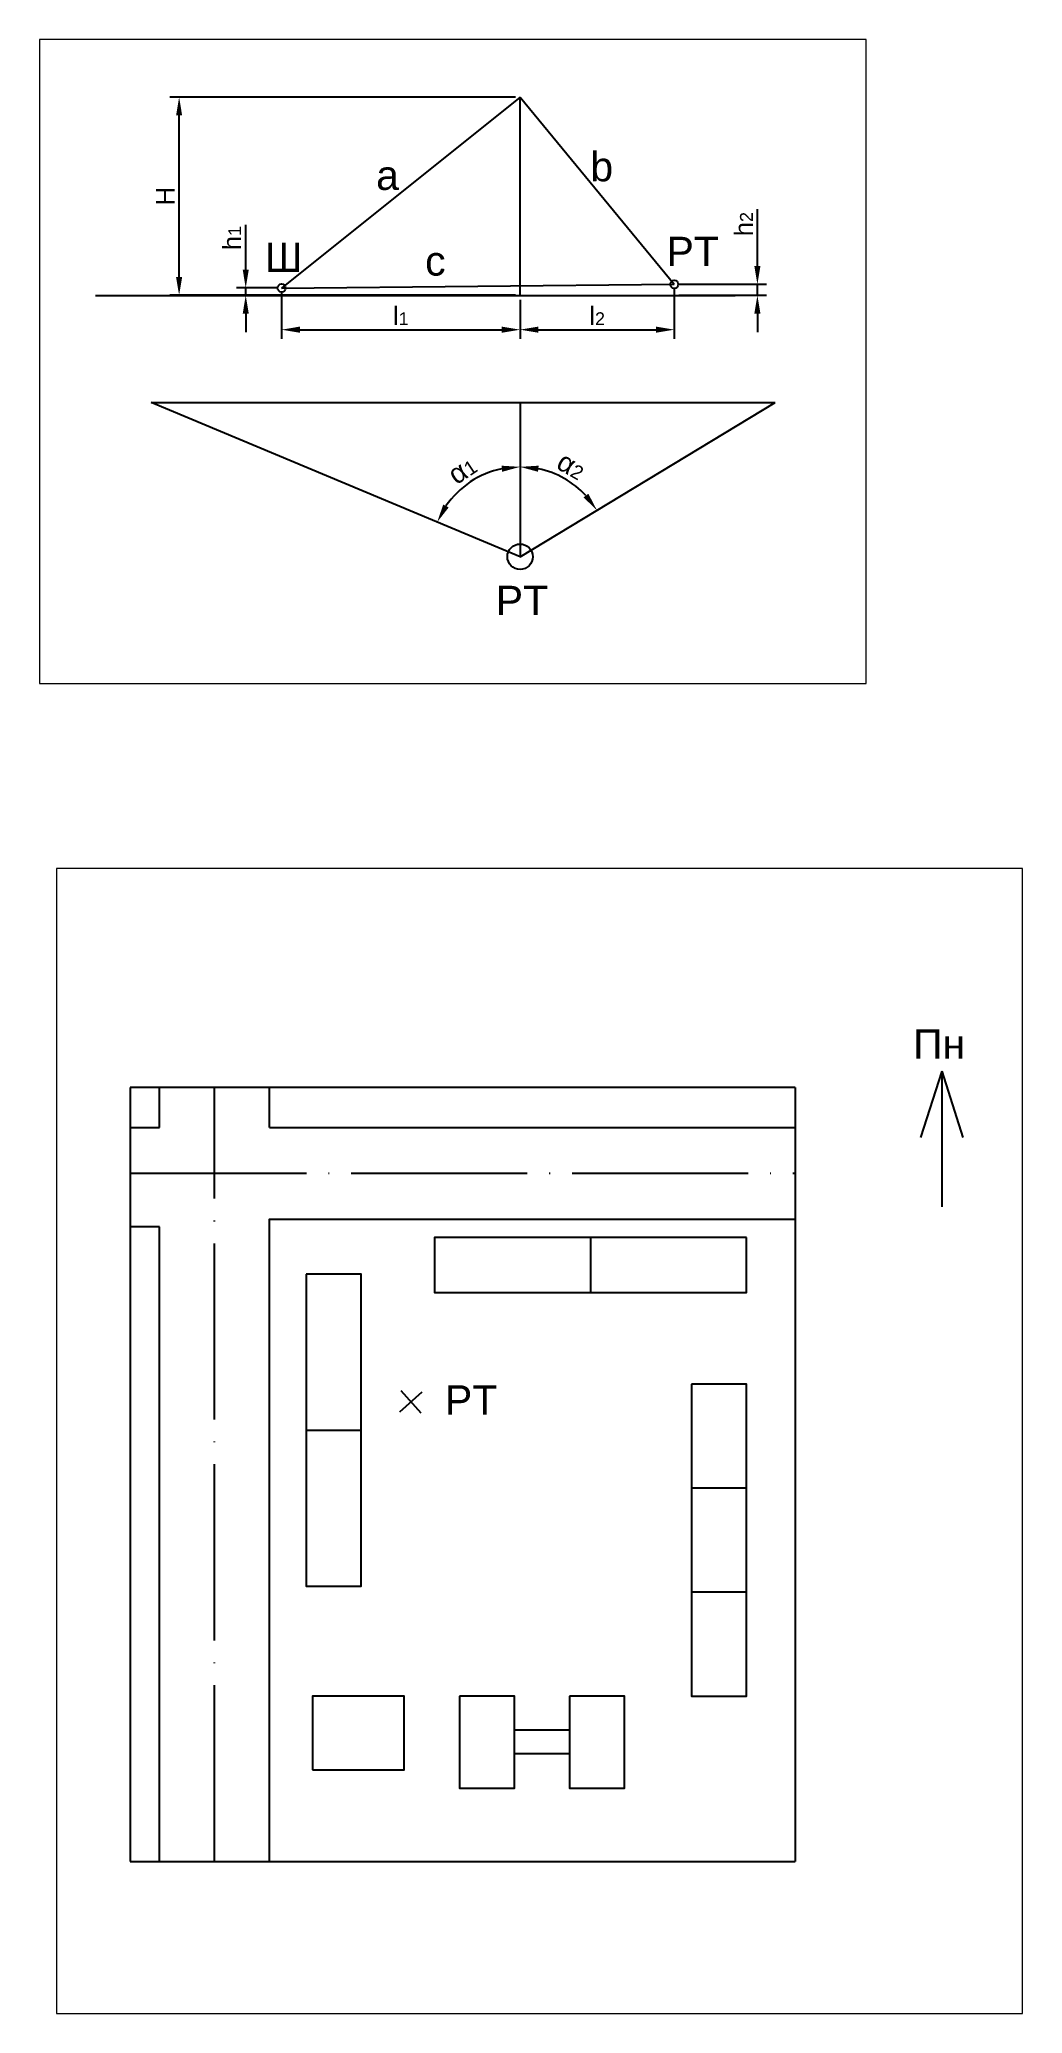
# Paper-space layout 'Лист2' of a CAD drawing. Header units: millimetres. Extents: x 45 to 179, y 2 to 271.
# The model-space entities are those that its viewports show. They can reach past a viewport. Long polylines and large blocks are cut down to what shows.
import ezdxf

# ---------------------------------------------------------------- set-up
doc = ezdxf.new("R2010")
doc.units = ezdxf.units.MM
doc.linetypes.add('ACAD_ISO04W100', pattern=[30, 24, -3, 0, -3])
doc.styles.get("Standard").update_dxf_attribs({"font": 'arial.ttf'})
doc.dimstyles.new('ISO-25', dxfattribs={"dimtxt": 2.5, "dimasz": 2.5, "dimexe": 1.25, "dimexo": 0.625, "dimtad": 1, "dimtxsty": 'Standard', "dimcen": 2.5, "dimadec": 0, "dimazin": 0, "dimtfac": 1, "dimtmove": 0, "dimatfit": 3, "dimfxl": 1, "dimarcsym": 0})

# ---------------------------------------------------------------- blocks, each defined once
blk = doc.blocks.new('*D2')
at = {"color": 0, "lineweight": -2, "transparency": 16777216}
for p, q in [((5806.79, 1390.11), (5806.79, 1397.87)), ((5796.08, 1387.61), (5808.04, 1387.61)), ((5796.08, 1386.11), (5808.04, 1386.11)), ((5806.79, 1386.11), (5806.79, 1387.61)), ((5806.79, 1383.61), (5806.79, 1381.11))]:
    blk.add_line(p, q, dxfattribs=at)
at = {"color": 0, "transparency": 16777216}
for points in [[(5806.37, 1390.11), (5807.21, 1390.11), (5806.79, 1387.61)], [(5806.37, 1383.61), (5807.21, 1383.61), (5806.79, 1386.11)]]:
    blk.add_solid(points, dxfattribs=at)
at = {"layer": 'Defpoints', "color": 0, "transparency": 16777216}
for p in [(5795.46, 1387.61), (5795.46, 1386.11), (5806.79, 1386.11)]:
    blk.add_point(p, dxfattribs=at)
at = {"color": 0, "transparency": 16777216, "insert": (5804.92, 1395.81), "char_height": 2.5, "attachment_point": 5, "rotation": 90}
blk.add_mtext('h{\\H0.7x;\\S^ 2;}', dxfattribs=at)
blk = doc.blocks.new('*D3')
at = {"color": 0, "lineweight": -2, "transparency": 16777216}
for p, q in [((5737.08, 1389.61), (5737.08, 1395.71)), ((5741.33, 1387.11), (5735.83, 1387.11)), ((5741.33, 1386.11), (5735.83, 1386.11)), ((5737.08, 1386.11), (5737.08, 1387.11)), ((5737.08, 1383.61), (5737.08, 1381.11))]:
    blk.add_line(p, q, dxfattribs=at)
at = {"color": 0, "transparency": 16777216}
for points in [[(5736.67, 1389.61), (5737.5, 1389.61), (5737.08, 1387.11)], [(5736.67, 1383.61), (5737.5, 1383.61), (5737.08, 1386.11)]]:
    blk.add_solid(points, dxfattribs=at)
at = {"layer": 'Defpoints', "color": 0, "transparency": 16777216}
for p in [(5737.08, 1386.11), (5741.96, 1387.11), (5741.96, 1386.11)]:
    blk.add_point(p, dxfattribs=at)
at = {"color": 0, "transparency": 16777216, "insert": (5735.21, 1393.91), "char_height": 2.5, "attachment_point": 5, "rotation": 90}
blk.add_mtext('h{\\H0.7x;\\S^ 1;}', dxfattribs=at)
blk = doc.blocks.new('*D4')
at = {"color": 0, "lineweight": -2, "transparency": 16777216}
for p, q in [((5741.96, 1386.48), (5741.96, 1380.18)), ((5774.46, 1385.48), (5774.46, 1380.18)), ((5744.46, 1381.43), (5771.96, 1381.43))]:
    blk.add_line(p, q, dxfattribs=at)
at = {"color": 0, "transparency": 16777216}
for points in [[(5744.46, 1381.85), (5744.46, 1381.01), (5741.96, 1381.43)], [(5771.96, 1381.85), (5771.96, 1381.01), (5774.46, 1381.43)]]:
    blk.add_solid(points, dxfattribs=at)
at = {"layer": 'Defpoints', "color": 0, "transparency": 16777216}
for p in [(5741.96, 1387.11), (5774.46, 1386.11), (5774.46, 1381.43)]:
    blk.add_point(p, dxfattribs=at)
at = {"color": 0, "transparency": 16777216, "insert": (5758.21, 1383.3), "char_height": 2.5, "attachment_point": 5}
blk.add_mtext('l{\\H0.7x;\\S^ 1;}', dxfattribs=at)
blk = doc.blocks.new('*D5')
at = {"color": 0, "lineweight": -2, "transparency": 16777216}
for p, q in [((5774.46, 1385.48), (5774.46, 1380.18)), ((5795.46, 1386.98), (5795.46, 1380.18)), ((5776.96, 1381.43), (5792.96, 1381.43))]:
    blk.add_line(p, q, dxfattribs=at)
at = {"color": 0, "transparency": 16777216}
for points in [[(5776.96, 1381.85), (5776.96, 1381.01), (5774.46, 1381.43)], [(5792.96, 1381.85), (5792.96, 1381.01), (5795.46, 1381.43)]]:
    blk.add_solid(points, dxfattribs=at)
at = {"layer": 'Defpoints', "color": 0, "transparency": 16777216}
for p in [(5774.46, 1386.11), (5795.46, 1387.61), (5795.46, 1381.43)]:
    blk.add_point(p, dxfattribs=at)
at = {"color": 0, "transparency": 16777216, "insert": (5784.96, 1383.3), "char_height": 2.5, "attachment_point": 5}
blk.add_mtext('l{\\H0.7x;\\S^ 2;}', dxfattribs=at)
blk = doc.blocks.new('*D6')
at = {"color": 0, "lineweight": -2, "transparency": 16777216}
for p, q in [((5773.83, 1413.11), (5726.76, 1413.11)), ((5728.01, 1388.61), (5728.01, 1410.61)), ((5773.83, 1386.11), (5726.76, 1386.11))]:
    blk.add_line(p, q, dxfattribs=at)
at = {"color": 0, "transparency": 16777216}
for points in [[(5727.59, 1410.61), (5728.42, 1410.61), (5728.01, 1413.11)], [(5727.59, 1388.61), (5728.42, 1388.61), (5728.01, 1386.11)]]:
    blk.add_solid(points, dxfattribs=at)
at = {"layer": 'Defpoints', "color": 0, "transparency": 16777216}
for p in [(5728.01, 1413.11), (5774.46, 1413.11), (5774.46, 1386.11)]:
    blk.add_point(p, dxfattribs=at)
at = {"color": 0, "transparency": 16777216, "insert": (5726.13, 1399.61), "char_height": 2.5, "attachment_point": 5, "rotation": 90}
blk.add_mtext('H', dxfattribs=at)
blk = doc.blocks.new('*D7')
at = {"color": 0, "lineweight": -2, "transparency": 16777216}
blk.add_arc((5774.46, 1350.5), 12.24, 42.8761, 78.2764, dxfattribs=at)
at = {"color": 0, "transparency": 16777216}
for points in [[(5776.9, 1362.07), (5776.99, 1362.9), (5774.46, 1362.74)], [(5783.76, 1359.08), (5783.1, 1358.58), (5784.93, 1356.83)]]:
    blk.add_solid(points, dxfattribs=at)
at = {"layer": 'Defpoints', "color": 0, "transparency": 16777216}
for p in [(5774.46, 1371.5), (5809.2, 1371.5), (5782.2, 1359.98), (5774.46, 1350.5), (5774.46, 1350.5)]:
    blk.add_point(p, dxfattribs=at)
at = {"color": 0, "transparency": 16777216, "insert": (5781.46, 1362.9), "char_height": 2.5, "attachment_point": 5, "rotation": 330.5763}
blk.add_mtext('{\\H1.08333x;α\\H0.7x;\\S^ 2;}', dxfattribs=at)
blk = doc.blocks.new('*D8')
at = {"color": 0, "lineweight": -2, "transparency": 16777216}
blk.add_arc((5774.46, 1350.5), 12.24, 101.7236, 145.5999, dxfattribs=at)
at = {"color": 0, "transparency": 16777216}
for points in [[(5771.93, 1362.9), (5772.02, 1362.07), (5774.46, 1362.74)], [(5764.73, 1357.21), (5763.99, 1357.61), (5763.17, 1355.22)]]:
    blk.add_solid(points, dxfattribs=at)
at = {"layer": 'Defpoints', "color": 0, "transparency": 16777216}
for p in [(5724.2, 1371.5), (5774.46, 1371.5), (5769.79, 1361.81), (5774.46, 1350.5), (5774.46, 1350.5)]:
    blk.add_point(p, dxfattribs=at)
at = {"color": 0, "transparency": 16777216, "insert": (5766.57, 1362.35), "char_height": 2.5, "attachment_point": 5, "rotation": 33.6617}
blk.add_mtext('{\\H1.08333x;α\\H0.7x;\\S^ 1;}', dxfattribs=at)

msp = doc.modelspace()

# ---------------------------------------------------------------- linework, layer by layer
for points in [[(5608.906, 1444.187), (5606.027, 1435.143)], [(5608.906, 1444.187), (5608.906, 1425.705)], [(5608.906, 1444.187), (5611.786, 1435.143)], [(5588.924, 1441.962), (5498.336, 1441.962)], [(5498.336, 1441.962), (5498.336, 1336.534)], [(5502.308, 1436.534), (5502.308, 1441.962)], [(5517.308, 1436.534), (5517.308, 1441.962)], [(5588.924, 1441.962), (5588.924, 1336.534)], [(5498.336, 1436.534), (5502.308, 1436.534)], [(5517.308, 1436.534), (5588.924, 1436.534)], [(5502.308, 1422.975), (5498.336, 1422.975)], [(5502.308, 1336.534), (5502.308, 1422.975)], [(5517.308, 1336.534), (5517.308, 1424.034), (5588.924, 1424.034)], [(5774.46, 1413.108), (5741.96, 1387.108)], [(5774.46, 1386.108), (5774.46, 1413.108)], [(5774.46, 1413.108), (5795.46, 1387.608)], [(5535.079, 1397.794), (5538.097, 1400.528)], [(5535.221, 1400.67), (5537.955, 1397.653)], [(5716.608, 1386.108), (5803.776, 1386.108)], [(5741.96, 1387.108), (5795.46, 1387.608)], [(5724.2, 1371.498), (5809.2, 1371.498)], [(5774.46, 1350.498), (5724.2, 1371.498)], [(5774.46, 1371.498), (5774.46, 1350.498)], [(5774.46, 1350.498), (5809.2, 1371.498)], [(5498.336, 1336.534), (5588.924, 1336.534)]]:
    msp.add_lwpolyline(points)
at = {"linetype": 'ACAD_ISO04W100'}
for points in [[(5509.808, 1336.534), (5509.808, 1441.962)], [(5498.336, 1430.284), (5588.924, 1430.284)]]:
    msp.add_lwpolyline(points, dxfattribs=at)
at = {"color": 3}
for points in [[(5582.308, 1421.534), (5539.808, 1421.534), (5539.808, 1414.034), (5582.308, 1414.034), (5582.308, 1421.534)], [(5561.058, 1421.534), (5561.058, 1414.034)], [(5522.308, 1416.534), (5522.308, 1374.034), (5529.808, 1374.034), (5529.808, 1416.534), (5522.308, 1416.534)], [(5574.808, 1401.534), (5574.808, 1359.034), (5582.308, 1359.034), (5582.308, 1401.534), (5574.808, 1401.534)], [(5522.308, 1395.284), (5529.808, 1395.284)], [(5582.308, 1387.374), (5574.808, 1387.374)], [(5582.308, 1373.194), (5574.808, 1373.194)], [(5523.184, 1349.034), (5535.684, 1349.034), (5535.684, 1359.034), (5523.184, 1359.034), (5523.184, 1349.034)], [(5543.184, 1359.034), (5543.184, 1346.534), (5550.684, 1346.534), (5550.684, 1359.034), (5543.184, 1359.034)], [(5558.184, 1359.034), (5558.184, 1346.534), (5565.684, 1346.534), (5565.684, 1359.034), (5558.184, 1359.034)], [(5550.684, 1354.477), (5558.184, 1354.477)], [(5550.684, 1351.231), (5558.184, 1351.231)]]:
    msp.add_lwpolyline(points, dxfattribs=at)
for centre, radius in [((5795.46, 1387.608), 0.548), ((5741.96, 1387.108), 0.548), ((5774.46, 1350.498), 1.729)]:
    msp.add_circle(centre, radius)

# ---------------------------------------------------------------- texts
at = {"char_height": 4, "attachment_point": 1}
for s, insert in [('Пн', (5604.995, 1449.89)), ('b', (5784.032, 1405.645)), ('РТ', (5541.217, 1401.396)), ('а', (5754.846, 1404.469)), ('Ш', (5739.694, 1393.295)), ('РТ', (5794.411, 1394.088)), ('с', (5761.52, 1392.798)), ('РТ', (5771.142, 1346.542))]:
    msp.add_mtext_dynamic_manual_height_columns(s, width=6.66269, gutter_width=12.5, heights=[0], dxfattribs=dict(at, insert=insert))

# ---------------------------------------------------------------- dimensions: what is measured, and where the dimension line sits
dim = msp.add_linear_dim(base=(5728.006, 1413.108), p1=(5774.46, 1386.108), p2=(5774.46, 1413.108), angle=90, text='H', dimstyle='ISO-25')
dim.commit()
dim.dimension.update_dxf_attribs({"geometry": '*D6', "text_midpoint": (5726.131, 1399.608)})
for base, p1, p2, text, picture, middle in [((5806.792, 1386.108), (5795.46, 1387.608), (5795.46, 1386.108), 'h{\\H0.7x;\\S^ 2;}', '*D2', (5806.792, 1395.807)), ((5737.085, 1386.108), (5741.96, 1387.108), (5741.96, 1386.108), 'h{\\H0.7x;\\S^ 1;}', '*D3', (5737.085, 1393.911))]:
    dim = msp.add_linear_dim(base=base, p1=p1, p2=p2, angle=90, text=text, dimstyle='ISO-25')
    dim.commit()
    dim.dimension.update_dxf_attribs({"geometry": picture, "text_midpoint": middle, "dimtype": 160})
for base, p1, p2, text, picture, middle in [((5774.46, 1381.429), (5741.96, 1387.108), (5774.46, 1386.108), 'l{\\H0.7x;\\S^ 1;}', '*D4', (5758.21, 1383.304)), ((5795.46, 1381.429), (5774.46, 1386.108), (5795.46, 1387.608), 'l{\\H0.7x;\\S^ 2;}', '*D5', (5784.96, 1383.304))]:
    dim = msp.add_linear_dim(base=base, p1=p1, p2=p2, text=text, dimstyle='ISO-25')
    dim.commit()
    dim.dimension.update_dxf_attribs({"geometry": picture, "text_midpoint": middle})
for base, line1, line2, text, picture, middle in [((5769.788, 1361.811), ((5774.46, 1350.498), (5724.2, 1371.498)), ((5774.46, 1371.498), (5774.46, 1350.498)), '{\\H1.08333x;α\\H0.7x;\\S^ 1;}', '*D8', (5766.566, 1362.351)), ((5782.201, 1359.979), ((5774.46, 1371.498), (5774.46, 1350.498)), ((5774.46, 1350.498), (5809.2, 1371.498)), '{\\H1.08333x;α\\H0.7x;\\S^ 2;}', '*D7', (5781.456, 1362.902))]:
    dim = msp.add_angular_dim_2l(base=base, line1=line1, line2=line2, text=text, dimstyle='ISO-25')
    dim.commit()
    dim.dimension.update_dxf_attribs({"geometry": picture, "text_midpoint": middle})

psp = doc.layouts.new('Лист2')

# ---------------------------------------------------------------- viewports
at = {"layer": 'Defpoints'}
psp.add_viewport(center=(100.99, 227.45), size=(112.65, 87.7291), view_center_point=(5765.305, 1377.1), view_height=87.72915, status=3, dxfattribs=at)
psp.add_viewport(center=(112.79, 80.38), size=(131.61, 156), view_center_point=(5554.101, 1393.812), view_height=156, dxfattribs=at)

doc.saveas('drawing.dxf')
